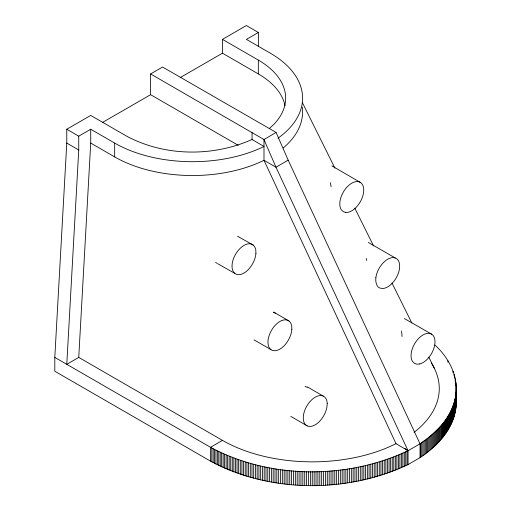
<?xml version="1.0" encoding="UTF-8"?>
<svg xmlns="http://www.w3.org/2000/svg" width="511" height="511" viewBox="0 0 511 511"><rect width="100%" height="100%" fill="white"/><g stroke="black" fill="none" stroke-linecap="round" stroke-linejoin="round"><path stroke-width="0.77" d="M66.775 129.251L78.745 136.169L90.722 129.251L114.675 143.08A110.076 63.549 0 0 0 250.02 152.329L251.246 151.888A110.076 63.549 0 0 0 263.995 146.465L252.064 139.484C212.755 157.005 164.708 156.532 126.568 136.124L90.722 115.429L66.775 129.251L66.775 143.08L54.798 357.406L54.798 371.235L210.551 461.152C270.702 493.204 346.63 493.307 408.053 464.563L420.029 457.652C439.569 444.806 457.901 423.996 456.093 399.078M78.745 136.169L78.745 149.998L66.775 364.317L78.745 357.406L90.722 143.08L90.722 129.251M54.798 357.406L210.551 447.323C270.702 479.375 346.63 479.478 408.053 450.74L420.029 443.823C436.618 432.593 452.318 416.727 455.601 396.121C458.916 376.85 448.945 357.815 434.989 345.091M269.265 128.6L273.775 124.416A93.162 53.789 0 0 0 258.33 60.094L222.47 39.366L246.391 25.55L258.368 32.461L258.368 46.29M420.029 457.652L420.029 443.823L288.185 160.16L276.081 132.426L263.995 139.554L263.995 160.294L395.999 443.65L408.053 450.74L408.053 464.563M395.999 443.65A127.009 73.329 0 0 1 222.445 440.367L210.551 447.323L210.551 461.152M238.26 145.335L150.598 94.688L150.598 73.948L162.568 67.03L276.081 132.426M102.424 122.499L150.598 94.688M180.472 77.436L222.47 53.189L222.47 39.366M258.368 32.461L246.391 39.379L270.345 53.201A110.076 63.549 0 0 1 278.054 138.136M288.185 160.16L275.972 167.212L263.995 160.294A110.076 63.549 0 0 1 251.246 165.717L250.02 166.158A110.076 63.549 0 0 1 114.675 156.909L90.722 143.08M305.093 386.399L307.277 387.357M273.353 312.208L275.34 313.205M237.583 236.248L253.175 245.044M217.654 263.663L234.824 273.411M431.591 334.156L404.361 318.532M273.749 312.112L288.939 320.972M270.913 349.588L254.012 339.872M150.598 73.948L263.995 139.554L275.972 167.212L408.053 450.74L404.872 448.466M368.303 242.444L395.258 257.972M66.775 143.08L78.745 149.998M307.437 386.948L323.22 396.063M290.804 416.388L307.277 425.906M78.745 357.406L222.445 440.367M222.47 53.189L258.33 73.923A93.162 53.789 0 0 1 285.01 105.649M331.85 165.839L360.242 182.344M215.61 262.475L216.971 263.267M302.346 102.564L334.941 168.183M354.781 208.13L373.56 245.932M391.982 283.017L411.821 322.965M428.831 357.202L434.497 368.61M331.071 186.745L330.451 182.702M366.221 258.451L366.591 260.463M401.544 330.981L402.093 336.525M456.151 386.342L456.151 404.52M456.093 385.256L456.093 405.606M456.004 392.863L456.004 406.692M455.895 383.078L455.895 385.383M455.895 393.949L455.895 407.778M455.761 381.998L455.761 385.07M455.761 395.035L455.761 408.864M455.601 380.912L455.601 384.751M455.601 396.121L455.601 409.95M455.416 397.2L455.416 411.029M455.205 378.747L455.205 381.053M455.205 398.286L455.205 412.109M454.969 399.366L454.969 413.188M454.713 376.588L454.713 378.127M454.713 400.439L454.713 414.268M454.432 401.518L454.432 415.341M454.126 374.442L454.126 375.981M454.126 402.591L454.126 416.42M453.794 403.658L453.794 417.487M453.436 404.731L453.436 418.554M453.059 371.235L453.059 372.775M453.059 405.791L453.059 419.62M452.65 406.858L452.65 420.687M452.222 407.919L452.222 421.741M451.775 408.972L451.775 422.801M451.296 410.026L451.296 423.855M450.798 411.074L450.798 424.903M450.274 412.122L450.274 425.944M449.725 413.163L449.725 426.985M449.156 414.197L449.156 428.026M448.562 415.232L448.562 429.055M447.943 360.772L447.943 362.312M447.943 416.254L447.943 430.083M447.304 417.283L447.304 431.105M446.64 418.298L446.64 432.127M445.956 419.314L445.956 433.136M445.247 420.317L445.247 434.146M444.513 421.32L444.513 435.148M443.759 422.316L443.759 436.145M442.98 423.312L442.98 437.135M442.181 424.296L442.181 438.119M441.357 425.273L441.357 439.102M440.514 426.244L440.514 440.073M439.645 427.209L439.645 441.038M438.757 428.173L438.757 441.996M437.85 429.125L437.85 442.954M436.918 430.07L436.918 443.899M435.966 431.009L435.966 444.832M434.989 431.942L434.989 445.764M433.992 432.862L433.992 446.691M432.977 433.782L432.977 447.604M431.942 434.689L431.942 448.517M430.888 435.589L430.888 449.418M429.808 436.483L429.808 450.306M428.71 437.365L428.71 451.194M427.592 438.24L427.592 452.069M426.455 439.109L426.455 452.938M425.299 439.965L425.299 453.794M424.124 440.814L424.124 454.643M422.929 441.657L422.929 455.486M421.716 442.488L421.716 456.317M420.553 443.261L420.553 457.09M407.082 451.041L407.082 464.869M405.74 451.711L405.74 465.54M404.303 452.414L404.303 466.236M402.847 453.104L402.847 466.926M401.371 453.781L401.371 467.61M399.883 454.451L399.883 468.274M398.382 455.103L398.382 468.932M396.868 455.748L396.868 469.577M395.335 456.387L395.335 470.209M393.789 457.006L393.789 470.835M392.231 457.62L392.231 471.442M390.653 458.214L390.653 472.043M389.069 458.801L389.069 472.63M387.466 459.376L387.466 473.205M385.856 459.938L385.856 473.767M384.227 460.488L384.227 474.317M382.592 461.024L382.592 474.853M380.938 461.554L380.938 475.377M379.277 462.065L379.277 475.894M377.603 462.564L377.603 476.393M375.924 463.049L375.924 476.878M374.224 463.528L374.224 477.357M372.519 463.988L372.519 477.817M370.801 464.435L370.801 478.264M369.076 464.876L369.076 478.698M367.339 465.297L367.339 479.126M365.595 465.706L365.595 479.535M363.838 466.102L363.838 479.931M362.075 466.486L362.075 480.314M360.306 466.856L360.306 480.685M358.524 467.214L358.524 481.043M356.735 467.552L356.735 481.381M354.941 467.884L354.941 481.713M353.139 468.197L353.139 482.026M351.325 468.504L351.325 482.333M349.511 468.791L349.511 482.62M347.691 469.066L347.691 482.895M345.858 469.328L345.858 483.157M344.024 469.571L344.024 483.4M342.185 469.807L342.185 483.636M340.339 470.024L340.339 483.853M338.486 470.229L338.486 484.058M336.634 470.42L336.634 484.249M334.775 470.599L334.775 484.428M332.91 470.765L332.91 484.588M331.045 470.912L331.045 484.741M329.173 471.046L329.173 484.875M327.302 471.168L327.302 484.996M325.424 471.276L325.424 485.099M323.552 471.366L323.552 485.195M321.668 471.442L321.668 485.271M319.79 471.506L319.79 485.335M317.906 471.557L317.906 485.386M316.022 471.596L316.022 485.424M314.137 471.615L314.137 485.444M312.253 471.621L312.253 485.45M310.369 471.615L310.369 485.444M308.484 471.596L308.484 485.424M306.606 471.557L306.606 485.386M304.722 471.506L304.722 485.335M302.838 471.442L302.838 485.271M300.96 471.366L300.96 485.195M299.082 471.276L299.082 485.099M297.21 471.168L297.21 484.996M295.339 471.046L295.339 484.875M293.467 470.912L293.467 484.741M291.602 470.765L291.602 484.588M289.737 470.599L289.737 484.428M287.878 470.42L287.878 484.249M286.026 470.229L286.026 484.058M284.173 470.024L284.173 483.853M282.328 469.807L282.328 483.636M280.488 469.571L280.488 483.4M278.655 469.328L278.655 483.157M276.821 469.066L276.821 482.895M275.001 468.791L275.001 482.62M273.181 468.504L273.181 482.333M271.373 468.197L271.373 482.026M269.572 467.884L269.572 481.713M267.77 467.552L267.77 481.381M265.988 467.214L265.988 481.043M264.206 466.856L264.206 480.685M262.43 466.486L262.43 480.314M260.667 466.102L260.667 479.931M258.917 465.706L258.917 479.535M258.33 60.094L258.33 73.923M257.167 465.297L257.167 479.126M255.436 464.876L255.436 478.698M253.705 464.435L253.705 478.264M252.064 132.573L252.064 139.484M251.993 463.988L251.993 477.817M250.288 463.528L250.288 477.357M248.589 463.049L248.589 476.878M246.902 462.564L246.902 476.393M245.229 462.065L245.229 475.894M243.568 461.554L243.568 475.377M241.92 461.024L241.92 474.853M240.285 460.488L240.285 474.317M238.656 459.938L238.656 473.767M237.04 459.376L237.04 473.205M235.443 458.801L235.443 472.63M233.859 458.214L233.859 472.043M232.281 457.62L232.281 471.442M230.723 457.006L230.723 470.835M229.177 456.387L229.177 470.209M227.644 455.748L227.644 469.577M226.13 455.103L226.13 468.932M224.629 454.451L224.629 468.274M223.141 453.781L223.141 467.61M221.665 453.104L221.665 466.926M220.209 452.414L220.209 466.236M218.772 451.711L218.772 465.54M217.347 450.996L217.347 464.825M215.936 450.274L215.936 464.103M214.543 449.546L214.543 463.368M213.17 448.799L213.17 462.627M211.81 448.045L211.81 461.874M114.675 143.08L114.675 156.909M431.418 363.136A127.009 73.329 0 0 1 414.025 432.389M302.244 106.984A110.076 63.549 0 0 1 283.222 147.966M375.872 277.684C375.483 280.98 375.994 284.403 378.114 287.035L380.139 288.147L382.796 288.504A16.933 9.779 -60 0 0 399.008 271.06A16.933 9.779 -60 0 0 390.621 257.959A16.933 9.779 -60 0 0 375.872 277.684M327.206 403.3C327.251 410.346 323.853 416.995 318.998 421.952A16.933 9.779 -60 0 1 303.591 420.885A16.933 9.779 -60 0 1 313.53 398.293A16.933 9.779 -60 0 1 327.206 403.3M291.87 329.301C291.404 334.999 288.785 340.269 285.208 344.638A16.933 9.779 -60 0 1 268.76 346.72A16.933 9.779 -60 0 1 276.585 323.929A16.933 9.779 -60 0 1 291.672 325.814L291.87 329.301M255.928 253.552C255.379 259.256 252.702 264.5 249.061 268.843A16.933 9.779 -60 0 1 232.748 270.453A16.933 9.779 -60 0 1 240.905 247.663A16.933 9.779 -60 0 1 255.794 250.02L255.928 253.552M419.78 363.947L416.912 364.183L414.453 363.366L412.581 361.558A16.933 9.779 -60 0 1 420.061 337.068A16.933 9.779 -60 0 1 434.995 342.019A16.933 9.779 -60 0 1 419.78 363.947M345.787 212.442L343.303 211.675L341.399 209.906A16.933 9.779 -60 0 1 349.69 184.592A16.933 9.779 -60 0 1 363.564 192.602A16.933 9.779 -60 0 1 345.787 212.442"/></g></svg>
